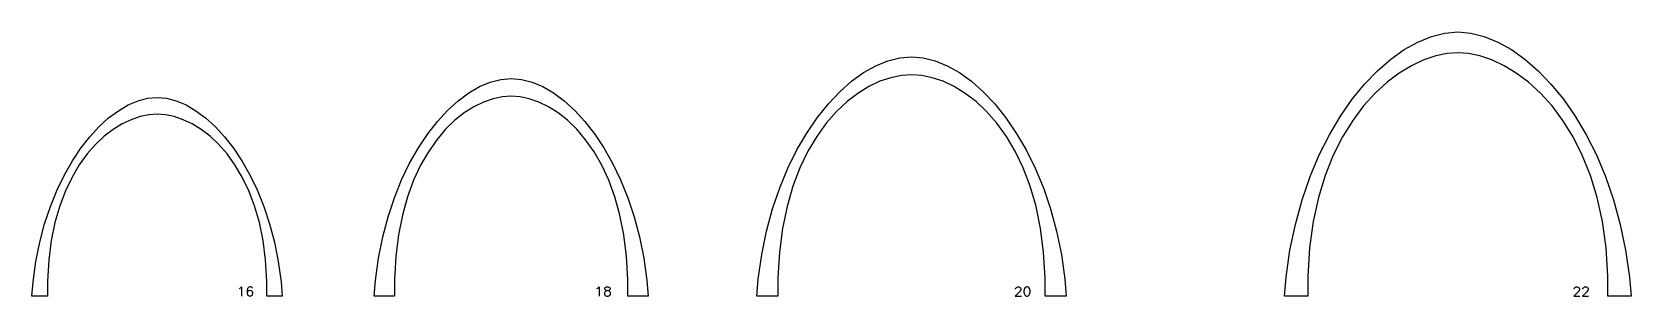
# Model space of a CAD drawing. Extents: x -5830 to 603, y 4 to 579.
# Drawn here: x -4050 to -2574, y 4 to 248 of the extents above; entities that cross this region are included whole.
import ezdxf

# ---------------------------------------------------------------- set-up
doc = ezdxf.new("R2010")
doc.units = 0
doc.header["$MEASUREMENT"] = 0
doc.layers.add('IMPORT_-_ARCH4_BASE', color=18, linetype='CONTINUOUS')
doc.layers.add('WORK', color=18, linetype='CONTINUOUS')

msp = doc.modelspace()

# ---------------------------------------------------------------- linework, layer by layer
at = {"layer": 'IMPORT_-_ARCH4_BASE'}
for points in [[(-3858.5, 10.6), (-3857.7, 11), (-3856.5, 12.2), (-3856.5, 3.8)], [(-3846.5, 11), (-3846.9, 11.8), (-3848.1, 12.2), (-3848.9, 12.2), (-3850.1, 11.8), (-3850.9, 10.6), (-3851.3, 8.6), (-3851.3, 6.6), (-3850.9, 5), (-3850.1, 4.2), (-3848.9, 3.8), (-3848.5, 3.8), (-3847.3, 4.2), (-3846.5, 5), (-3846.1, 6.2), (-3846.1, 6.6), (-3846.5, 7.8), (-3847.3, 8.6), (-3848.5, 9), (-3848.9, 9), (-3850.1, 8.6), (-3850.9, 7.8), (-3851.3, 6.6)], [(-3528.5, 10.6), (-3527.6, 11), (-3526.4, 12.2), (-3526.4, 3.8)], [(-3142, 10.2), (-3142, 10.6), (-3141.6, 11.4), (-3141.1, 11.8), (-3140.3, 12.2), (-3138.7, 12.2), (-3137.9, 11.8), (-3137.5, 11.4), (-3137.1, 10.6), (-3137.1, 9.8), (-3137.5, 9), (-3138.3, 7.8), (-3142.4, 3.8), (-3136.7, 3.8)], [(-2626.5, 10.2), (-2626.5, 10.6), (-2626.1, 11.4), (-2625.7, 11.8), (-2624.9, 12.2), (-2623.3, 12.2), (-2622.5, 11.8), (-2622, 11.4), (-2621.6, 10.6), (-2621.6, 9.8), (-2622, 9), (-2622.9, 7.8), (-2626.9, 3.8), (-2621.2, 3.8)], [(-2618.4, 10.2), (-2618.4, 10.6), (-2618, 11.4), (-2617.6, 11.8), (-2616.8, 12.2), (-2615.2, 12.2), (-2614.4, 11.8), (-2614, 11.4), (-2613.6, 10.6), (-2613.6, 9.8), (-2614, 9), (-2614.8, 7.8), (-2618.8, 3.8), (-2613.2, 3.8)]]:
    msp.add_lwpolyline(points, dxfattribs=at)
at = {"layer": 'WORK'}
for points in [[(-2733.9, 247.6), (-2721.8, 246.5), (-2709.5, 243.4), (-2696.9, 238.3), (-2684.4, 231.3), (-2672, 222.5), (-2659.8, 211.8), (-2647.9, 199.5), (-2636.4, 185.4), (-2625.6, 169.8), (-2615.4, 152.6), (-2606, 134), (-2597.6, 114), (-2590.2, 92.6), (-2584, 69.9), (-2579, 46.1), (-2575.5, 21.1), (-2574, 3.8), (-2595.3, 3.8), (-2595.4, 22.2), (-2597, 48.3), (-2600.4, 72.5), (-2605.3, 94.8), (-2611.5, 115.2), (-2619, 133.9), (-2627.4, 150.8), (-2636.8, 165.9), (-2646.9, 179.3), (-2657.6, 191), (-2668.6, 201.1), (-2679.9, 209.6), (-2691.2, 216.4), (-2702.4, 221.7), (-2713.4, 225.4), (-2723.9, 227.6), (-2733.9, 228.4), (-2743.8, 227.6), (-2754.3, 225.4), (-2765.3, 221.7), (-2776.5, 216.4), (-2787.9, 209.6), (-2799.1, 201.1), (-2810.2, 191), (-2820.8, 179.3), (-2830.9, 165.9), (-2840.3, 150.8), (-2848.8, 133.9), (-2856.3, 115.2), (-2862.5, 94.8), (-2867.4, 72.5), (-2870.7, 48.3), (-2872.4, 22.2), (-2872.4, 3.8), (-2893.8, 3.8), (-2892.3, 21.1), (-2888.8, 46.1), (-2883.8, 69.9), (-2877.6, 92.6), (-2870.2, 114), (-2861.8, 134), (-2852.4, 152.6), (-2842.2, 169.8), (-2831.4, 185.4), (-2819.9, 199.5), (-2808, 211.8), (-2795.8, 222.5), (-2783.4, 231.3), (-2770.8, 238.3), (-2758.3, 243.4), (-2746, 246.5)], [(-3238.1, 224.7), (-3227.3, 223.8), (-3216.3, 221), (-3205.1, 216.4), (-3193.9, 210), (-3182.8, 202), (-3171.9, 192.3), (-3161.3, 181.1), (-3151.1, 168.4), (-3141.4, 154.2), (-3132.3, 138.7), (-3123.9, 121.8), (-3116.4, 103.6), (-3109.8, 84.3), (-3104.2, 63.7), (-3099.8, 42.1), (-3096.6, 19.5), (-3095.3, 3.8), (-3114.8, 3.8), (-3114.8, 20.6), (-3116.2, 44.3), (-3119.1, 66.2), (-3123.2, 86.5), (-3128.6, 105.1), (-3135.1, 122.1), (-3142.4, 137.5), (-3150.6, 151.2), (-3159.4, 163.4), (-3168.8, 174.1), (-3178.6, 183.3), (-3188.6, 190.9), (-3198.8, 197.2), (-3208.9, 202), (-3219, 205.3), (-3228.7, 207.4), (-3238.1, 208), (-3247.5, 207.4), (-3257.2, 205.3), (-3267.3, 202), (-3277.4, 197.2), (-3287.6, 190.9), (-3297.6, 183.3), (-3307.4, 174.1), (-3316.8, 163.4), (-3325.6, 151.2), (-3333.8, 137.5), (-3341.1, 122.1), (-3347.6, 105.1), (-3353, 86.5), (-3357.1, 66.2), (-3360, 44.3), (-3361.4, 20.6), (-3361.5, 3.8), (-3380.9, 3.8), (-3379.6, 19.5), (-3376.4, 42.1), (-3372, 63.7), (-3366.4, 84.3), (-3359.8, 103.6), (-3352.3, 121.8), (-3343.9, 138.7), (-3334.8, 154.2), (-3325.1, 168.4), (-3314.9, 181.1), (-3304.3, 192.3), (-3293.4, 202), (-3282.3, 210), (-3271.1, 216.4), (-3259.9, 221), (-3248.9, 223.8)], [(-3607.7, 204.7), (-3598.1, 203.8), (-3588.3, 201.2), (-3578.4, 197.1), (-3568.5, 191.3), (-3558.7, 184), (-3549, 175.2), (-3539.6, 165), (-3530.6, 153.5), (-3522, 140.6), (-3514, 126.4), (-3506.6, 111.1), (-3499.9, 94.6), (-3494, 77), (-3489.1, 58.3), (-3485.2, 38.6), (-3482.4, 18), (-3481.2, 3.8), (-3499.9, 3.8), (-3500, 19), (-3501.2, 40.4), (-3503.7, 60.2), (-3507.3, 78.6), (-3512, 95.4), (-3517.6, 110.7), (-3524.1, 124.6), (-3531.2, 137), (-3538.9, 148.1), (-3547.1, 157.7), (-3555.7, 166), (-3564.4, 172.9), (-3573.3, 178.5), (-3582.2, 182.9), (-3591, 185.9), (-3599.5, 187.8), (-3607.7, 188.4), (-3615.8, 187.8), (-3624.4, 185.9), (-3633.1, 182.9), (-3642, 178.5), (-3650.9, 172.9), (-3659.7, 166), (-3668.2, 157.7), (-3676.4, 148.1), (-3684.1, 137), (-3691.2, 124.6), (-3697.7, 110.7), (-3703.3, 95.4), (-3708, 78.6), (-3711.7, 60.2), (-3714.2, 40.4), (-3715.4, 19), (-3715.4, 3.8), (-3734.1, 3.8), (-3732.9, 18), (-3730.1, 38.6), (-3726.2, 58.3), (-3721.3, 77), (-3715.4, 94.6), (-3708.8, 111.1), (-3701.4, 126.4), (-3693.3, 140.6), (-3684.7, 153.5), (-3675.7, 165), (-3666.3, 175.2), (-3656.6, 184), (-3646.8, 191.3), (-3636.9, 197.1), (-3627, 201.2), (-3617.2, 203.8)], [(-3934.4, 187.1), (-3925.7, 186.3), (-3916.8, 184), (-3907.8, 180.2), (-3898.7, 174.9), (-3889.7, 168.2), (-3880.9, 160.2), (-3872.3, 150.9), (-3864, 140.4), (-3856.2, 128.6), (-3848.8, 115.7), (-3842.1, 101.7), (-3836, 86.6), (-3830.6, 70.6), (-3826.1, 53.5), (-3822.6, 35.6), (-3820, 16.8), (-3818.9, 3.8), (-3833.2, 3.8), (-3833.2, 17.6), (-3834.4, 37.1), (-3836.7, 55.1), (-3840.1, 71.8), (-3844.6, 87.1), (-3849.8, 101), (-3855.9, 113.6), (-3862.6, 124.9), (-3869.9, 135), (-3877.6, 143.7), (-3885.6, 151.3), (-3893.8, 157.6), (-3902.2, 162.7), (-3910.5, 166.6), (-3918.7, 169.4), (-3926.8, 171.1), (-3934.4, 171.6), (-3942.1, 171.1), (-3950.2, 169.4), (-3958.4, 166.6), (-3966.7, 162.7), (-3975.1, 157.6), (-3983.3, 151.3), (-3991.3, 143.7), (-3999, 135), (-4006.3, 124.9), (-4013, 113.6), (-4019, 101), (-4024.3, 87.1), (-4028.8, 71.8), (-4032.2, 55.1), (-4034.5, 37.1), (-4035.7, 17.6), (-4035.7, 3.8), (-4050, 3.8), (-4048.9, 16.8), (-4046.3, 35.6), (-4042.8, 53.5), (-4038.3, 70.6), (-4032.9, 86.6), (-4026.8, 101.7), (-4020.1, 115.7), (-4012.7, 128.6), (-4004.9, 140.4), (-3996.6, 150.9), (-3988, 160.2), (-3979.2, 168.2), (-3970.2, 174.9), (-3961.1, 180.2), (-3952.1, 184), (-3943.2, 186.3)], [(-3519.6, 3.8), (-3518, 3.8), (-3516.8, 4.2), (-3516.4, 4.6), (-3516, 5.4), (-3516, 6.6), (-3516.4, 7.4), (-3517.2, 8.2), (-3518.4, 8.6), (-3520, 9), (-3520.8, 9.4), (-3521.2, 10.2), (-3521.2, 11), (-3520.8, 11.8), (-3519.6, 12.2), (-3518, 12.2), (-3516.8, 11.8), (-3516.4, 11), (-3516.4, 10.2), (-3516.8, 9.4), (-3517.6, 9), (-3519.2, 8.6), (-3520.4, 8.2), (-3521.2, 7.4), (-3521.6, 6.6), (-3521.6, 5.4), (-3521.2, 4.6), (-3520.8, 4.2)], [(-3131.1, 3.8), (-3129.9, 4.2), (-3129.1, 5.4), (-3128.7, 7.4), (-3128.7, 8.6), (-3129.1, 10.6), (-3129.9, 11.8), (-3131.1, 12.2), (-3131.9, 12.2), (-3133.1, 11.8), (-3133.9, 10.6), (-3134.3, 8.6), (-3134.3, 7.4), (-3133.9, 5.4), (-3133.1, 4.2), (-3131.9, 3.8)]]:
    msp.add_lwpolyline(points, close=True, dxfattribs=at)

doc.saveas('drawing.dxf')
